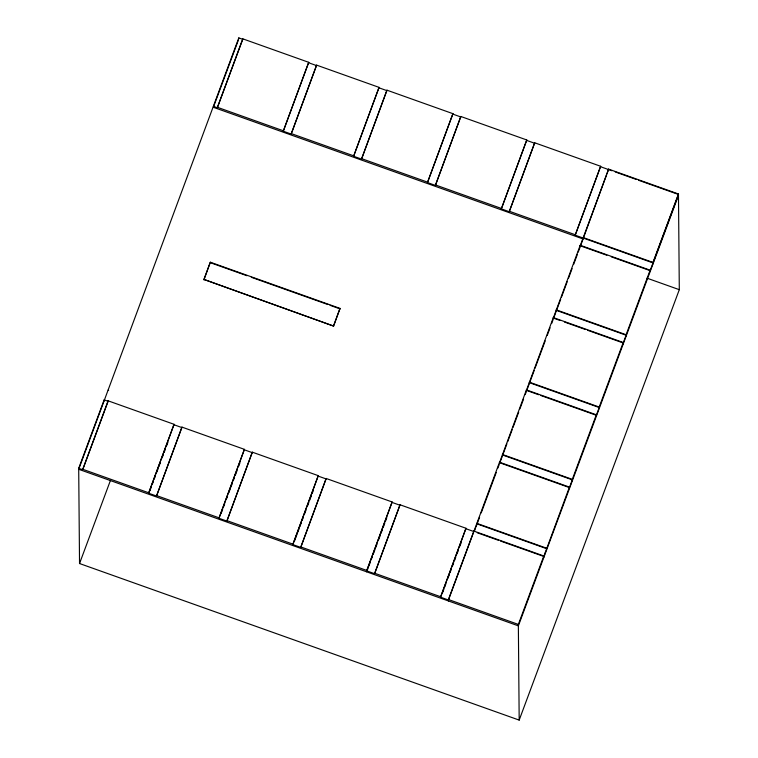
<?xml version="1.0" encoding="UTF-8"?>
<svg xmlns="http://www.w3.org/2000/svg" width="758" height="758" viewBox="0 0 758 758"><rect width="100%" height="100%" fill="white"/><g stroke="black" fill="none" stroke-linecap="round" stroke-linejoin="round"><path stroke-width="1.14" d="M78.699 468.33L104.159 399.892L108.11 401.295L82.66 469.733L78.699 468.33L79.533 563.526L519.183 720.1L679.301 289.67L678.467 193.991L608.56 169.1L580.647 245.611M213.358 106.338L238.817 37.9L242.768 39.312L217.309 107.75L213.358 106.338L78.709 469.287L518.368 625.852L678.476 195.431M213.775 106.186L238.41 39.966M82.66 469.733L108.11 400.821L174.056 424.309L148.606 493.221L156.518 496.035L181.977 427.124L244.408 449.352L218.948 518.273L226.86 521.087L252.319 452.175L318.265 475.654L292.815 544.576L300.727 547.39L326.177 478.478L392.132 501.967L366.673 570.878L374.585 573.692L400.044 504.781L465.99 528.269L440.54 597.181L448.452 600.004L499.522 462.219L569.429 487.11L569.438 488.55M217.309 107.75L242.768 38.829L308.714 62.317L283.265 131.229L291.176 134.052L316.626 65.131L379.057 87.369L353.607 156.281L361.519 159.104L386.968 90.183L452.924 113.672L427.465 182.583L435.386 185.407L460.836 116.486L526.782 139.974L501.332 208.886L509.243 211.709L534.703 142.788L600.649 166.277L575.189 235.198L653.008 262.903M79.533 563.526L110.478 480.326M203.921 279.427L210.326 262.211L340.02 308.392L333.624 326.092L203.921 279.427L333.624 326.092M203.921 279.901L210.326 262.211M148.606 493.221L174.056 424.309M283.265 131.229L308.714 62.317M149.838 490.9L151.06 487.612M152.282 484.334L153.495 481.046M154.31 478.857L155.532 475.579M156.773 472.253L158.005 468.927M158.829 466.72L160.478 462.285M162.127 457.86L163.358 454.535M164.183 452.318L165.424 448.992M166.656 445.676L167.897 442.35M156.518 496.035L181.977 427.124M291.176 134.052L316.626 65.131M218.948 518.273L244.408 449.352M353.607 156.281L379.057 87.369M221.014 513.706L222.653 509.291M223.477 507.083L224.709 503.776M226.348 499.361L227.58 496.045M228.812 492.738L230.044 489.422M230.868 487.214L232.507 482.799M233.331 480.591L234.563 477.284M235.378 475.077L237.027 470.661M238.666 466.246L239.898 462.93M361.519 159.104L386.968 90.183M227.277 519.988L252.319 452.175M333.615 325.608L340.02 308.392M292.815 544.576L318.265 475.654M427.465 182.583L452.924 113.672M294.464 541.117L296.928 534.494M297.752 532.287L298.984 528.98M299.798 526.772L301.447 522.357M302.262 520.149L303.494 516.833M304.318 514.625L305.957 510.21M307.606 505.794L308.838 502.488M309.652 500.28L311.301 495.865M312.116 493.657L313.348 490.341M300.727 547.39L326.177 478.478M435.386 185.407L460.836 116.486M366.673 570.878L392.132 501.967M501.332 208.886L526.782 139.974M366.683 571.835L367.914 568.528M368.739 566.321L370.378 561.905M371.202 559.698L372.434 556.381M373.249 554.174L374.897 549.758M375.712 547.551L376.944 544.244M378.593 539.829L380.232 535.413M381.056 533.206L382.288 529.889M383.103 527.682L384.751 523.266M385.576 521.059L386.807 517.752M374.585 573.692L400.044 504.781M509.243 211.709L534.703 142.788M440.54 597.181L465.99 528.269M575.189 235.198L600.649 166.277M442.596 592.623L443.828 589.307M444.652 587.099L445.884 583.793M447.94 578.269L449.172 574.962M449.987 572.754L451.218 569.438M452.45 566.131L453.682 562.815M454.506 560.607L455.738 557.301M456.97 553.984L458.202 550.678M459.841 546.262L461.072 542.946M448.461 600.961L448.442 599.521L473.902 531.083L543.808 555.984L543.827 557.414M499.522 462.219L499.531 462.693L526.422 389.906L596.328 414.797L596.338 416.237M538.635 394.729L526.422 390.379L553.321 317.593L623.228 342.493L623.237 343.924M559.982 320.445L553.321 318.076L580.221 245.279L650.127 270.18L650.137 271.61M606.855 255.247L580.221 245.763L606.713 174.539M608.56 169.574L607.12 173.449M474.319 531.443L475.522 528.212M475.929 527.123L479.587 517.269M481.216 512.891L496.282 472.405M497.911 468.027L499.124 464.749M499.531 463.65L502.004 457.008M502.421 455.909L506.894 443.866M507.708 441.677L512.19 429.644M513.005 427.455L518.699 412.134M519.922 408.846L523.589 399.002M525.209 394.624L526.431 391.336M526.848 390.237L529.321 383.595M529.728 382.496L534.2 370.463M535.015 368.274L545.192 340.911M547.229 335.443L550.081 327.788M551.701 323.41L552.923 320.122M553.331 319.033L555.803 312.391M556.22 311.282L560.693 299.249M561.507 297.06L567.202 281.739M568.424 278.451L572.091 268.607M573.721 264.229L577.388 254.375M578.193 252.187L580.23 246.72M519.183 720.1L518.349 624.421L543.808 555.984M500.536 541.051L543.818 556.457L569.429 487.11M572.318 480.799L572.309 479.359L596.328 414.797M599.218 408.486L599.208 407.055L623.228 342.493M626.117 336.173L626.108 334.742L650.127 270.18M653.017 263.869L653.008 262.429L678.467 193.991M569.429 487.593L572.318 479.842L502.412 454.952M596.328 415.28L599.218 407.529L529.311 382.638M650.127 270.653L678.467 194.465L638.52 180.243M308.714 62.791L316.636 65.614M379.066 87.843L386.978 90.666M452.924 114.145L460.836 116.969M526.791 140.448L534.703 143.271M600.649 166.76L611.895 170.758M615.221 171.943L636.303 179.457M217.309 107.266L283.255 130.755M291.167 133.569L353.598 155.807M361.519 158.621L427.465 182.109M435.376 184.924L501.322 208.412M509.243 211.226L575.189 234.715M583.101 237.538L653.008 262.429M213.368 107.295L583.11 238.969M611.289 256.82L649.019 270.255M647.019 278.177L679.301 289.67M556.201 309.842L626.108 334.742M556.211 310.325L626.117 335.216L623.228 342.967L587.725 330.317M564.426 322.027L585.508 329.531M211.435 263.083L246.909 275.713M251.343 277.295L327.835 304.526M330.052 305.322L340.029 308.876M529.302 382.155L599.208 407.055M540.852 395.524L595.22 414.882M502.402 454.468L572.309 479.359M500.64 463.091L568.32 487.195M108.167 390.086L108.64 390.256M476.782 523.333L546.689 548.233M476.791 523.816L546.698 548.707M174.065 424.783L181.977 427.597M244.408 449.835L252.319 452.649M318.275 476.138L326.186 478.952M392.132 502.44L400.044 505.264M465.999 528.743L473.911 531.566L473.902 531.083M477.237 532.751L498.319 540.255M82.65 469.259L148.596 492.747M156.518 495.561L218.948 517.79M226.86 520.613L292.806 544.092M300.718 546.916L366.673 570.404M374.585 573.219L440.531 596.707M448.442 599.521L518.349 624.421M608.56 169.1L608.57 170.531M580.221 245.279L580.221 245.763M553.321 317.593L553.321 318.076M545.419 552.156L545.428 553.113M526.422 389.906L526.422 390.379M242.768 38.829L242.768 39.312M238.817 37.9L238.817 38.857M108.11 400.821L108.11 401.295M104.159 399.892L104.168 400.849"/></g></svg>
